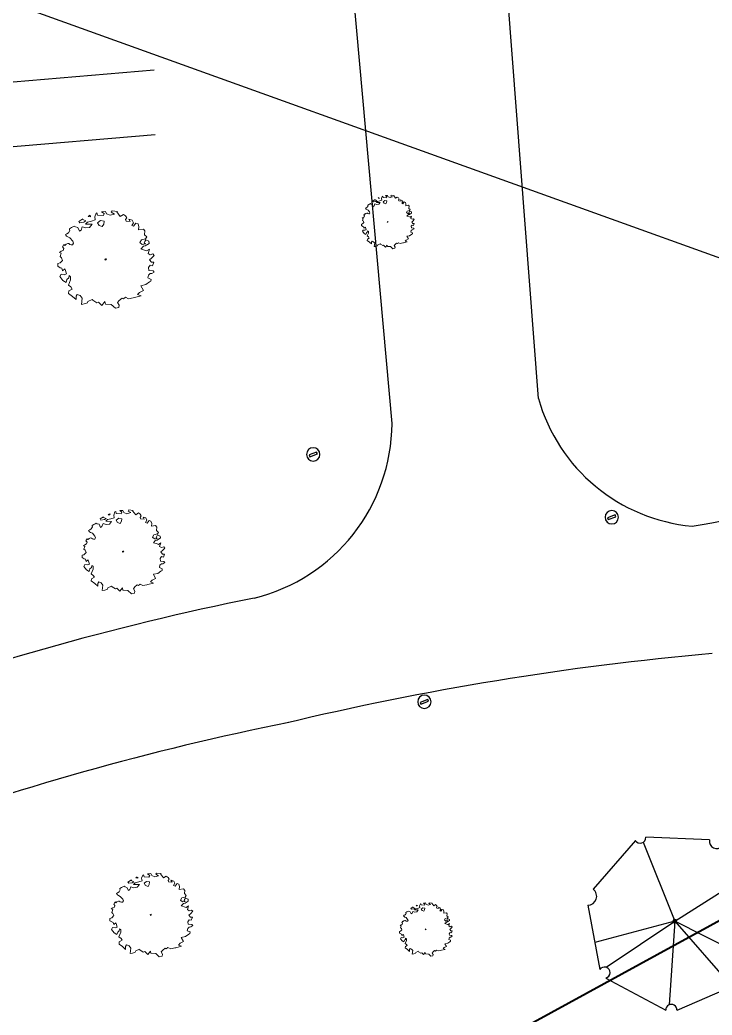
# Model space of a CAD drawing. Extents: x 2080 to 102394, y 2071 to 93424.
# Drawn here: x 83767 to 84540, y 76016 to 77127 of the extents above; entities that cross this region are included whole.
import ezdxf

# ---------------------------------------------------------------- set-up
doc = ezdxf.new("R2010")
doc.units = 0
doc.header["$LTSCALE"] = 20
doc.header["$MEASUREMENT"] = 0
for name, color, linetype in [('ELEC', 11, 'Continuous'), ('proposed tree', 3, 'Continuous'), ('road', 2, 'Continuous')]:
    doc.layers.add(name, color=color, linetype=linetype)
for name, color, linetype, lineweight in [('fence', 13, 'FENCELINE2', 40), ('Mango tree', 96, 'Continuous', 5), ('sappotta', 114, 'Continuous', 5)]:
    doc.layers.add(name, color=color, linetype=linetype, lineweight=lineweight)
doc.layers.add('patta duplicate', color=230, linetype='Continuous', plot=False)
doc.linetypes.add('FENCELINE2', pattern='A,0.25,-0.1,[132,ltypeshp.shx,S=0.1,R=0,X=-0.1,Y=0],-0.1,1', length=1.45)

# ---------------------------------------------------------------- blocks, each defined once
blk = doc.blocks.new('NEEM')
at = {"layer": 'sappotta', "linetype": 'Continuous'}
for p, q in [((-0.517, 0.963), (-0.614, 0.901)), ((-0.521, 0.945), (-0.521, 0.945)), ((-0.449, 0.913), (-0.521, 0.945)), ((-0.359, 1.043), (-0.396, 1.016)), ((-0.396, 1.016), (-0.345, 1.011)), ((-0.345, 1.011), (-0.34, 1.039)), ((-0.23, 0.935), (-0.32, 0.906)), ((-0.213, 1.092), (-0.242, 1.007)), ((-0.242, 1.007), (-0.23, 0.935)), ((-0.191, 1.099), (-0.213, 1.092)), ((-0.177, 1.048), (-0.191, 1.099)), ((-0.043, 1.039), (-0.177, 1.048)), ((0.003, 1.132), (-0.083, 1.127)), ((-0.083, 1.127), (-0.023, 1.083)), ((-0.023, 1.083), (-0.043, 1.039)), ((0.03, 1.077), (0.003, 1.132)), ((0.114, 1.043), (0.03, 1.077)), ((0.216, 1.072), (0.114, 1.043)), ((0.162, 1.144), (0.142, 1.112)), ((0.142, 1.112), (0.216, 1.072)), ((0.283, 1.13), (0.162, 1.144)), ((0.267, 1.123), (0.283, 1.13)), ((0.351, 1.016), (0.267, 1.123)), ((0.421, 1.063), (0.351, 1.016)), ((0.473, 1.03), (0.421, 1.063)), ((0.472, 0.942), (0.501, 0.982)), ((0.483, 0.908), (0.472, 0.942)), ((0.501, 0.982), (0.473, 1.03)), ((0.551, 0.95), (0.581, 0.9)), ((0.627, 0.928), (0.551, 0.95)), ((0.654, 0.87), (0.627, 0.928)), ((-0.783, 0.757), (-0.83, 0.729)), ((-0.83, 0.729), (-0.826, 0.714)), ((-0.826, 0.714), (-0.818, 0.692)), ((-0.749, 0.774), (-0.783, 0.757)), ((-0.717, 0.789), (-0.749, 0.774)), ((-0.689, 0.772), (-0.717, 0.789)), ((-0.638, 0.758), (-0.689, 0.772)), ((-0.598, 0.672), (-0.638, 0.758)), ((-0.614, 0.901), (-0.589, 0.87)), ((-0.562, 0.699), (-0.598, 0.672)), ((-0.589, 0.87), (-0.494, 0.884)), ((-0.533, 0.776), (-0.562, 0.699)), ((-0.452, 0.75), (-0.533, 0.776)), ((-0.494, 0.884), (-0.449, 0.913)), ((-0.415, 0.884), (-0.459, 0.839)), ((-0.459, 0.839), (-0.303, 0.837)), ((-0.361, 0.762), (-0.452, 0.75)), ((-0.32, 0.906), (-0.415, 0.884)), ((-0.303, 0.837), (-0.361, 0.762)), ((-0.108, 0.922), (-0.177, 0.872)), ((-0.177, 0.872), (-0.139, 0.809)), ((-0.139, 0.809), (-0.067, 0.78)), ((-0.027, 0.908), (-0.108, 0.922)), ((-0.067, 0.78), (-0.034, 0.839)), ((-0.034, 0.839), (-0.027, 0.908)), ((0.581, 0.9), (0.483, 0.908)), ((0.616, 0.806), (0.654, 0.87)), ((0.66, 0.788), (0.616, 0.806)), ((0.715, 0.86), (0.66, 0.788)), ((0.762, 0.844), (0.715, 0.86)), ((0.783, 0.779), (0.762, 0.844)), ((0.776, 0.704), (0.783, 0.779)), ((0.888, 0.723), (0.776, 0.704)), ((0.924, 0.679), (0.888, 0.723)), ((-0.892, 0.613), (-0.923, 0.594)), ((-0.923, 0.594), (-0.895, 0.555)), ((-0.895, 0.555), (-0.868, 0.54)), ((-0.85, 0.638), (-0.892, 0.613)), ((-0.868, 0.54), (-0.818, 0.517)), ((-0.818, 0.692), (-0.85, 0.638)), ((-0.818, 0.517), (-0.752, 0.44)), ((0.804, 0.415), (0.84, 0.475)), ((0.84, 0.475), (0.934, 0.5)), ((0.913, 0.591), (0.924, 0.679)), ((0.964, 0.541), (0.913, 0.591)), ((0.942, 0.471), (0.917, 0.437)), ((0.934, 0.5), (0.964, 0.541)), ((1.014, 0.439), (0.942, 0.471)), ((-0.96, 0.366), (-0.994, 0.31)), ((-0.994, 0.31), (-0.961, 0.275)), ((-0.961, 0.275), (-0.978, 0.229)), ((-0.935, 0.345), (-0.96, 0.366)), ((-0.908, 0.372), (-0.935, 0.345)), ((-0.87, 0.389), (-0.908, 0.372)), ((-0.846, 0.386), (-0.87, 0.389)), ((-0.821, 0.367), (-0.846, 0.386)), ((-0.788, 0.359), (-0.821, 0.367)), ((-0.757, 0.361), (-0.788, 0.359)), ((-0.735, 0.394), (-0.757, 0.361)), ((-0.752, 0.44), (-0.735, 0.394)), ((0.86, 0.367), (0.804, 0.415)), ((0.829, 0.259), (0.888, 0.326)), ((0.838, 0.262), (0.829, 0.259)), ((0.931, 0.228), (0.838, 0.262)), ((0.933, 0.378), (0.86, 0.367)), ((0.888, 0.326), (0.93, 0.332)), ((0.917, 0.437), (0.904, 0.404)), ((0.904, 0.404), (0.933, 0.378)), ((0.93, 0.332), (1.018, 0.389)), ((1.025, 0.259), (0.962, 0.217)), ((0.996, 0.16), (1.025, 0.259)), ((1.018, 0.389), (1.014, 0.439)), ((-1.023, 0.208), (-1.062, 0.182)), ((-1.062, 0.182), (-1.02, 0.162)), ((-1.02, 0.162), (-1.049, 0.084)), ((-1.049, 0.084), (-1.017, 0.059)), ((-0.978, 0.229), (-1.023, 0.208)), ((-1.017, 0.059), (-0.991, -0.002)), ((0.02, 0.041), (-0.009, 0.024)), ((-0.009, 0.024), (0, 0)), ((0, 0), (0.014, 0.011)), ((0.014, 0.011), (0.027, 0.031)), ((0.962, 0.217), (0.931, 0.228)), ((1.046, 0.129), (0.996, 0.16)), ((1.029, 0.011), (1.074, 0.049)), ((1.074, -0.047), (1.029, 0.011)), ((1.109, 0.149), (1.046, 0.129)), ((1.074, 0.049), (1.137, 0.114)), ((1.137, 0.114), (1.109, 0.149)), ((-1.097, -0.077), (-1.098, -0.14)), ((-1.098, -0.14), (-1.044, -0.173)), ((-1.048, -0.062), (-1.097, -0.077)), ((-0.991, -0.002), (-1.048, -0.062)), ((-1.044, -0.173), (-1.007, -0.185)), ((-1.007, -0.185), (-0.992, -0.244)), ((-0.992, -0.244), (-0.937, -0.198)), ((-0.937, -0.198), (-0.93, -0.213)), ((-0.93, -0.213), (-0.902, -0.318)), ((1.007, -0.166), (1.046, -0.114)), ((1.016, -0.234), (1.007, -0.166)), ((1.046, -0.114), (1.1, -0.129)), ((1.129, -0.047), (1.074, -0.047)), ((1.1, -0.129), (1.129, -0.047)), ((-1.025, -0.325), (-1.052, -0.378)), ((-1.052, -0.378), (-0.982, -0.471)), ((-0.953, -0.336), (-1.025, -0.325)), ((-0.902, -0.318), (-0.953, -0.336)), ((-0.91, -0.516), (-0.888, -0.446)), ((-0.888, -0.446), (-0.848, -0.411)), ((-0.803, -0.452), (-0.853, -0.576)), ((-0.848, -0.411), (-0.837, -0.355)), ((-0.837, -0.355), (-0.803, -0.383)), ((-0.803, -0.383), (-0.803, -0.452)), ((0.992, -0.411), (1.004, -0.349)), ((1.066, -0.443), (0.992, -0.411)), ((1.004, -0.349), (1.045, -0.311)), ((1.11, -0.243), (1.016, -0.234)), ((1.045, -0.311), (1.083, -0.306)), ((1.061, -0.484), (1.066, -0.443)), ((1.083, -0.306), (1.137, -0.273)), ((1.137, -0.273), (1.11, -0.243)), ((-0.982, -0.471), (-0.91, -0.516)), ((-0.853, -0.576), (-0.797, -0.619)), ((-0.766, -0.668), (-0.844, -0.71)), ((-0.797, -0.619), (-0.766, -0.668)), ((0.826, -0.591), (0.943, -0.565)), ((0.887, -0.704), (0.826, -0.591)), ((0.943, -0.565), (1.032, -0.503)), ((1.032, -0.503), (1.061, -0.484)), ((-0.844, -0.71), (-0.852, -0.77)), ((-0.852, -0.77), (-0.758, -0.838)), ((-0.758, -0.838), (-0.675, -0.912)), ((-0.676, -0.836), (-0.649, -0.791)), ((-0.675, -0.912), (-0.676, -0.836)), ((-0.649, -0.791), (-0.582, -0.82)), ((-0.582, -0.82), (-0.534, -0.881)), ((-0.534, -0.881), (-0.554, -1.025)), ((-0.401, -0.955), (-0.302, -0.907)), ((-0.302, -0.907), (-0.286, -0.926)), ((0.327, -0.932), (0.391, -0.879)), ((0.391, -0.879), (0.423, -0.897)), ((0.423, -0.897), (0.47, -0.86)), ((0.47, -0.86), (0.543, -0.896)), ((0.543, -0.896), (0.652, -0.871)), ((0.652, -0.871), (0.68, -0.867)), ((0.68, -0.867), (0.834, -0.828)), ((0.751, -0.797), (0.797, -0.747)), ((0.834, -0.828), (0.751, -0.797)), ((0.797, -0.747), (0.887, -0.704)), ((-0.554, -1.025), (-0.486, -1.015)), ((-0.486, -1.015), (-0.413, -0.988)), ((-0.413, -0.988), (-0.401, -0.955)), ((-0.286, -0.926), (-0.197, -0.986)), ((-0.197, -0.986), (-0.157, -0.969)), ((-0.157, -0.969), (-0.078, -1.049)), ((-0.078, -1.049), (-0.006, -0.96)), ((-0.006, -0.96), (0.006, -1.017)), ((0.006, -1.017), (0.139, -1.026)), ((0.139, -1.026), (0.236, -1.115)), ((0.236, -1.115), (0.314, -1.096)), ((0.287, -0.982), (0.327, -0.932)), ((0.324, -1.046), (0.287, -0.982)), ((0.314, -1.096), (0.324, -1.046))]:
    blk.add_line(p, q, dxfattribs=at)
blk = doc.blocks.new('A$C7D523A11')
at = {"color": 3, "linetype": 'Continuous'}
for p, q in [((-44.2, 89.9), (-91.4, 35.6)), ((38.7, 90.7), (-32.5, 93.7)), ((-35.4, 88.1), (-0.2, 0)), ((95.1, 26), (52.8, 83.9)), ((-0.2, 0), (77.9, 49.4)), ((-97.2, 18), (-83.9, -54)), ((80.1, -56.2), (98.5, 11.5)), ((-0.2, 0), (-89.5, -23.8)), ((-76.7, -51.4), (-0.2, 0)), ((-0.2, 0), (-6.5, -93.3)), ((83.8, -42.5), (-0.2, 0)), ((-0.2, 0), (63.6, -72.9)), ((-77.1, -63.4), (-10.2, -99.1)), ((2.3, -99.3), (70.5, -69.9))]:
    blk.add_line(p, q, dxfattribs=at)
for centre, radius, start, end in [((-38.9, 93.5), 6.41, 213.3861, 1.8407), ((46.6, 89), 8.04, 168.0507, 320.1233), ((-97.1, 27.7), 9.73, 269.008, 54.2486), ((96.9, 18.8), 7.46, 104.2205, 282.2874), ((-0.2, 0), 2.05, 0, 180), ((-0.2, 0), 2.05, 180, 0), ((-78.7, -57.4), 6.25, 284.8586, 147.2809), ((75.8, -63.4), 8.38, 59.6228, 230.6086), ((-4, -99), 6.24, 357.4134, 180.9158)]:
    blk.add_arc(centre, radius, start, end, dxfattribs=at)
blk = doc.blocks.new('A$C16A84746')
at = {"layer": 'ELEC'}
blk.add_lwpolyline([(14.9, 44.1), (61.5, 44.1), (61.5, 32.9), (14.9, 32.9)], close=True, dxfattribs=at)
blk.add_circle((38.5, 38.5), 38.5, dxfattribs=at)

msp = doc.modelspace()

# ---------------------------------------------------------------- linework, layer by layer
at = {"color": 2, "linetype": 'Continuous', "ltscale": 0.5}
for p, q in [((83005.691, 76994.157), (83917.433, 77071.334)), ((82940.021, 76916.34), (83918.257, 76999.147))]:
    msp.add_line(p, q, dxfattribs=at)
at = {"layer": 'fence', "linetype": 'Continuous'}
msp.add_lwpolyline([(78745.248, 74982.689), (80684.996, 75190.726), (81004.553, 75195.494), (82184.094, 75242.71), (83191.2, 75380.147), (84660.704, 76183.192)], dxfattribs=at)
at = {"layer": 'patta duplicate', "ltscale": 0.5}
msp.add_lwpolyline([(88450.657, 84067.151), (84127.797, 82684.315), (83540.963, 80377.169), (84337.551, 80292.694), (84338.201, 79890.512), (77189.571, 82827.244), (75365.053, 80162.878), (84737.949, 76793.335), (86791.228, 77204.942), (89065.024, 78174.595), (89006.283, 79510.343), (88948.024, 81170.116), (88450.657, 84067.151)], dxfattribs=at)
at = {"layer": 'road', "linetype": 'Continuous', "ltscale": 0.5}
for p, q in [((84346.352, 76704.505), (84214.255, 78440.575)), ((84182.906, 76676.786), (84126.034, 77312.545))]:
    msp.add_line(p, q, dxfattribs=at)
at = {"layer": 'road', "ltscale": 0.5}
for centre, radius, start, end in [((84535.555, 76757.915), 196.597, 195.763604, 264.882803), ((84361.287, 77559.482), 1009.62, 278.930684, 299.289632), ((84658.784, 73366.266), 3178.541, 101.429295, 110.144633), ((84831.175, 73139.549), 3293.163, 95.066067, 103.495942), ((84673.877, 73319.721), 3083.438, 101.33859, 110.110065)]:
    msp.add_arc(centre, radius, start, end, dxfattribs=at)
at = {"layer": 'road', "linetype": 'Continuous', "ltscale": 0.5}
msp.add_arc((83980.745, 76678.116), 202.165, 283.78874, 359.623018, dxfattribs=at)

# ---------------------------------------------------------------- block references
at = {"layer": 'ELEC', "linetype": 'Continuous', "ltscale": 0.5, "xscale": -0.1944000000041392, "yscale": 0.1944000000075903, "zscale": 0.1944, "rotation": 200.7708789352497}
for p in [(84085.274, 76646.463), (84418.716, 76576.307), (84209.376, 76370.374)]:
    msp.add_blockref('A$C16A84746', p, dxfattribs=at)
at = {"layer": 'Mango tree', "linetype": 'Continuous'}
for p, xscale, yscale, zscale in [((84177.696, 76901.103), 26.40340902155731, 26.40340902160096, 26.40340902141628), ((83862.577, 76858.785), 48.09151685851975, 48.09151685857796, 48.09151685824798), ((83882.187, 76532.766), 41.36580482873251, 41.36580482877616, 41.36580482849433), ((83913.257, 76127.515), 41.36580482873251, 41.36580482877616, 41.36580482849433), ((84220.157, 76111.623), 26.40340902155731, 26.40340902160096, 26.40340902141628)]:
    msp.add_blockref('NEEM', p, dxfattribs=dict(at, xscale=xscale, yscale=yscale, zscale=zscale))
at = {"layer": 'proposed tree', "linetype": 'Continuous', "ltscale": 0.5}
msp.add_blockref('A$C7D523A11', (84498.876, 76121.173), dxfattribs=at)

doc.saveas('drawing.dxf')
